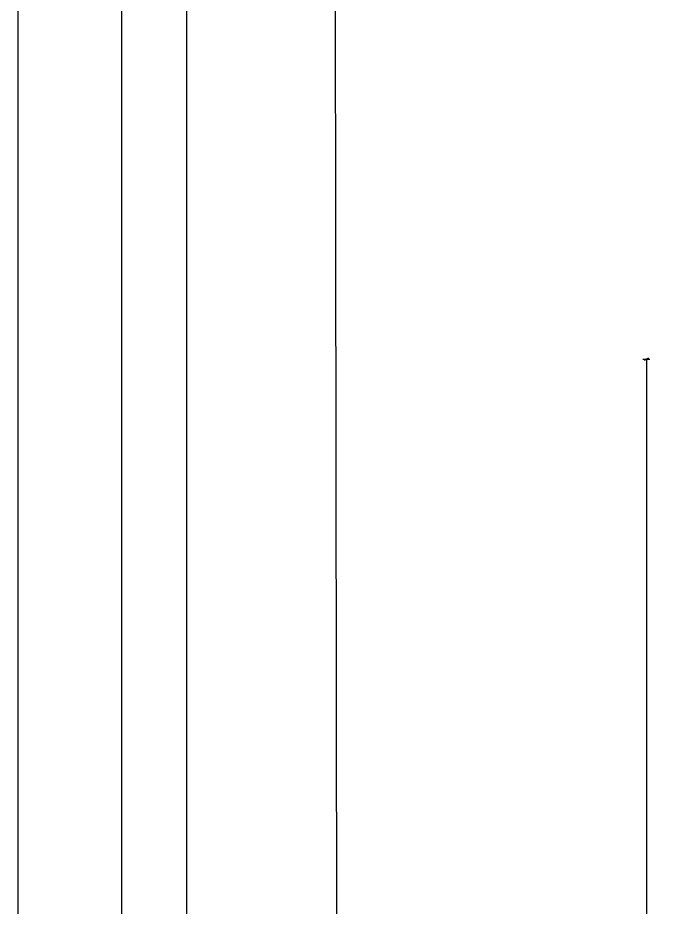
# Model space of a CAD drawing. Header units: centimetres. Extents: x -147 to 196535, y -264 to 83836.
# Drawn here: x -147 to 15820, y 40913 to 62374 of the extents above; entities that cross this region are included whole.
import ezdxf

# ---------------------------------------------------------------- set-up
doc = ezdxf.new("R2010")
doc.units = ezdxf.units.CM
doc.header["$LTSCALE"] = 20
for name, color, linetype in [('Bemassung', 134, 'Continuous'), ('VBW.LAYOUT', 3, 'Continuous'), ('VBW.Mauer', 9, 'Continuous')]:
    doc.layers.add(name, color=color, linetype=linetype)

# ---------------------------------------------------------------- blocks, each defined once
blk = doc.blocks.new('BemVBW')
at = {"layer": 'Bemassung'}
for p, q in [((2.8, -4.9), (-2.8, 4.9)), ((-1.1, 0), (1.1, 0))]:
    blk.add_line(p, q, dxfattribs=at)
at = {"layer": 'Bemassung', "color": 4}
blk.add_line((0, 8.5), (0, -8.5), dxfattribs=at)

msp = doc.modelspace()

# ---------------------------------------------------------------- linework, layer by layer
at = {"layer": 'Bemassung', "color": 134}
msp.add_line((15026.7, 54124.8), (15026.7, 1612.9), dxfattribs=at)
at = {"layer": 'Defpoints', "color": 10, "linetype": 'Continuous'}
msp.add_lwpolyline([(3926.2, 1612.9), (189606, 1612.9), (189606, 82504.8), (3926.2, 82504.8)], close=True, dxfattribs=at)
at = {"layer": 'VBW.LAYOUT', "color": 4}
msp.add_line((-146.9, 83835.9), (-146.9, -264.1), dxfattribs=at)
at = {"layer": 'VBW.LAYOUT'}
msp.add_line((2353.1, 83335.9), (2353.1, 235.9), dxfattribs=at)
at = {"layer": 'VBW.Mauer'}
msp.add_line((7567.3, 29676.5), (7512.1, 72411.9), dxfattribs=at)

# ---------------------------------------------------------------- block references
at = {"layer": 'Bemassung', "color": 134, "xscale": 9.999999971459891, "yscale": 9.999999971459891, "zscale": 9.999999971459891, "rotation": 90}
msp.add_blockref('BemVBW', (15026.7, 54134.8), dxfattribs=at)

doc.saveas('drawing.dxf')
